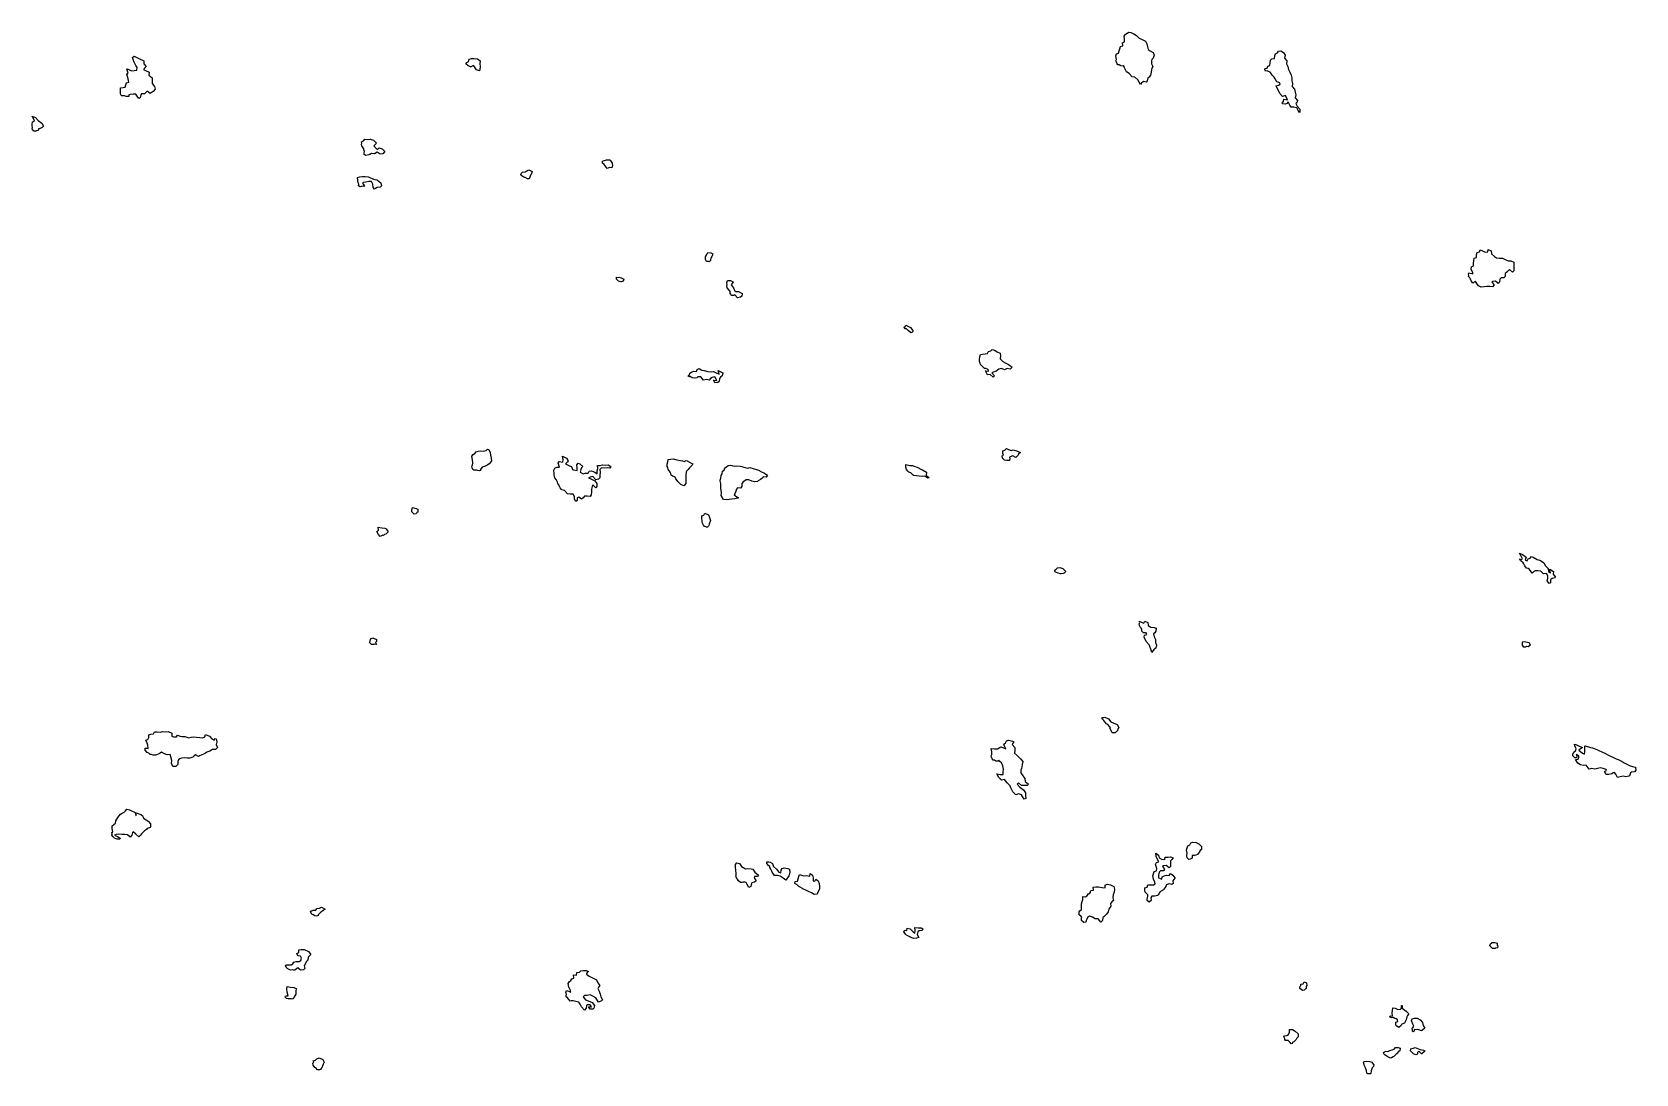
# Model space of a CAD drawing. Extents: x 450006 to 454999, y 6465006 to 6474995.
# Drawn here: x 453820 to 454950, y 6466501 to 6467235 of the extents above; entities that cross this region are included whole.
import ezdxf

# ---------------------------------------------------------------- set-up
doc = ezdxf.new("R2010")
doc.units = 0

msp = doc.modelspace()

# ---------------------------------------------------------------- linework, layer by layer
at = {"layer": '1010'}
for points in [[(454585, 6467212.1), (454584.5, 6467213), (454584, 6467213.98), (454583.62, 6467215), (454583.94, 6467216.04), (454583.52, 6467218.46), (454584, 6467219.98), (454585.46, 6467220.52), (454585.84, 6467222.14), (454586.38, 6467223.6), (454586.76, 6467225.22), (454588.46, 6467225.52), (454588.3, 6467227.68), (454589.52, 6467228.46), (454589.7, 6467230.28), (454589.48, 6467232.5), (454590.22, 6467233.76), (454591.4, 6467234.58), (454592.66, 6467235.32), (454594.16, 6467235), (454595.68, 6467234.3), (454598.2, 6467233), (454600, 6467231), (454601.72, 6467230.26), (454604.38, 6467229), (454605.46, 6467227), (454605.88, 6467225), (454606.32, 6467223), (454607.78, 6467222.2), (454609.76, 6467221), (454610.64, 6467219), (454609.9, 6467217), (454609, 6467215.92), (454608.64, 6467215), (454608.58, 6467213), (454609.54, 6467211), (454609, 6467209.8), (454608.6, 6467209), (454608.38, 6467207), (454608.06, 6467205), (454607, 6467203.52), (454606.16, 6467203), (454605.62, 6467201), (454605, 6467200.02), (454603, 6467200.54), (454601.44, 6467199), (454601, 6467198.42), (454600, 6467199.98), (454599, 6467201.58), (454597, 6467203.44), (454595, 6467203.7), (454593, 6467206.22), (454591, 6467207.34), (454589.34, 6467210.64), (454589.32, 6467211), (454589, 6467211.7), (454588.66, 6467211.32), (454587, 6467211.42), (454585.84, 6467212.14), (454585, 6467212.1), (454585, 6467212.1)], [(453883, 6467190.24), (453882.32, 6467191), (453882, 6467191.98), (453882, 6467193), (453882, 6467193.98), (453882, 6467195.98), (453883.86, 6467196.12), (453885.48, 6467196.5), (453885.84, 6467198.14), (453886.38, 6467199.6), (453888, 6467199.98), (453887.58, 6467202.4), (453887, 6467204), (453886.56, 6467205.42), (453887.44, 6467206.54), (453887, 6467207.7), (453886.58, 6467209.4), (453887.96, 6467209), (453889.92, 6467208.06), (453891.7, 6467208.28), (453893.58, 6467208.4), (453893.74, 6467210.24), (453893, 6467211.78), (453891.78, 6467214.2), (453891, 6467216), (453890.62, 6467217.36), (453891.62, 6467218.36), (453894.48, 6467217), (453895.56, 6467216.42), (453898.42, 6467215), (453898.42, 6467213), (453900.12, 6467211), (453899, 6467209.86), (453898.32, 6467209), (453899.66, 6467208.32), (453902.32, 6467207), (453901.98, 6467205), (453904.36, 6467203), (453904.44, 6467201), (453904.32, 6467199), (453906.02, 6467197), (453906.44, 6467195), (453905, 6467193.46), (453904.3, 6467193), (453903, 6467191.96), (453901, 6467193.56), (453900.22, 6467193), (453899, 6467191.76), (453897, 6467191.7), (453896.48, 6467191), (453896.04, 6467189), (453895, 6467188.48), (453893.94, 6467190.04), (453893, 6467191.5), (453891, 6467191.64), (453889, 6467191.32), (453887.98, 6467191), (453887.98, 6467190), (453887, 6467190), (453885.98, 6467190), (453885, 6467190.24), (453883.74, 6467190.24), (453883, 6467190.24), (453883, 6467190.24)], [(454127, 6467211.6), (454125.4, 6467213), (454126.06, 6467213.92), (454127, 6467214.4), (454127.34, 6467214.64), (454127.78, 6467216.2), (454129.4, 6467216.58), (454131.4, 6467216.58), (454133.62, 6467216.36), (454135.64, 6467215), (454135.42, 6467213), (454135.48, 6467211), (454135.32, 6467209), (454135, 6467207.92), (454133, 6467208.64), (454132.5, 6467209.48), (454131, 6467211.5), (454130.44, 6467211.54), (454129.48, 6467211), (454129.32, 6467210.66), (454129, 6467210.78), (454128.26, 6467211), (454127, 6467211.6), (454127, 6467211.6)], [(454689, 6467207.7), (454688.44, 6467209), (454688.6, 6467209.38), (454689, 6467209.52), (454690.06, 6467209.92), (454690.68, 6467211.3), (454692.12, 6467211.86), (454692.26, 6467213.72), (454692.54, 6467215.44), (454693.52, 6467216.46), (454695.36, 6467216.62), (454695.48, 6467218.5), (454696.02, 6467219.96), (454697.36, 6467220.62), (454698.18, 6467221.8), (454699.8, 6467222.18), (454701.58, 6467221), (454702.74, 6467219), (454702.38, 6467217), (454703.96, 6467215), (454703.8, 6467213), (454704.66, 6467211), (454705.22, 6467209), (454706.1, 6467207), (454707.14, 6467205), (454707.46, 6467203), (454707.62, 6467201), (454707.98, 6467199), (454707.7, 6467197), (454709.36, 6467195), (454709.8, 6467193), (454710.3, 6467191), (454710, 6467189), (454711.66, 6467187), (454711, 6467185.32), (454710.48, 6467185), (454711.2, 6467183), (454713.3, 6467181), (454713.2, 6467179), (454713, 6467178.28), (454712, 6467179.98), (454711, 6467182), (454709, 6467182.34), (454707, 6467182.32), (454706.24, 6467183.74), (454705, 6467186.12), (454703.98, 6467185), (454703, 6467184.42), (454701, 6467184.76), (454700.74, 6467185.24), (454701.7, 6467186.28), (454702, 6467187.98), (454704.46, 6467187.52), (454703, 6467190.58), (454701, 6467189.8), (454699, 6467192), (454698.3, 6467193.68), (454697, 6467196.3), (454696.52, 6467197.46), (454698.04, 6467197.94), (454699.42, 6467198.56), (454699, 6467199.64), (454697, 6467200.2), (454695.7, 6467202.28), (454695, 6467203.46), (454693.58, 6467205), (454693, 6467206.14), (454692.2, 6467207), (454691, 6467207.52), (454690.06, 6467207.92), (454689, 6467207.7), (454689, 6467207.7)], [(453821, 6467165.48), (453819.8, 6467167), (453819.98, 6467168), (453819.84, 6467169), (453819.78, 6467170.2), (453820, 6467171.98), (453821.42, 6467172.56), (453821, 6467173.82), (453819.92, 6467176.06), (453822.16, 6467175), (453823.98, 6467173), (453826.66, 6467171), (453827.74, 6467169), (453827, 6467167.98), (453825, 6467167.2), (453824.74, 6467167.24), (453824.4, 6467167), (453824.12, 6467165.86), (453823, 6467165.58), (453822.5, 6467165.48), (453821, 6467165.48), (453821, 6467165.48)], [(454053, 6467153.62), (454052.12, 6467155), (454051.9, 6467156.08), (454052.28, 6467157), (454052, 6467157.98), (454053.4, 6467158.58), (454054.28, 6467159.7), (454056.32, 6467159.66), (454058.08, 6467159.9), (454060.28, 6467159), (454062.48, 6467157), (454061, 6467155.5), (454060.56, 6467155), (454062.46, 6467153), (454063.22, 6467152.76), (454064.3, 6467153.68), (454066.42, 6467153), (454068.38, 6467151), (454067, 6467149.38), (454065, 6467149.24), (454063, 6467150.6), (454061, 6467149.4), (454059, 6467149.66), (454057.88, 6467149), (454057, 6467148.74), (454055, 6467148.22), (454053.76, 6467149), (454053.8, 6467150.18), (454054.12, 6467151), (454053.6, 6467152.38), (454053.52, 6467153), (454053, 6467153.62), (454053, 6467153.62)], [(454223, 6467141.86), (454221.72, 6467143), (454221.68, 6467144.3), (454223, 6467144.66), (454223.16, 6467144.82), (454224.64, 6467145.34), (454226.64, 6467145.34), (454227.24, 6467145), (454228.66, 6467143), (454228.74, 6467141), (454228.4, 6467139.58), (454227, 6467139.8), (454226.28, 6467139.7), (454225, 6467139.2), (454223.6, 6467141), (454223, 6467141.86), (454223, 6467141.86)], [(454051, 6467126.22), (454049.82, 6467127), (454050, 6467127.98), (454049.66, 6467129), (454049.4, 6467130.58), (454049.22, 6467132.76), (454050.78, 6467133.2), (454052.56, 6467133.42), (454054.56, 6467133.42), (454056.72, 6467133.26), (454057.36, 6467133), (454060.48, 6467131.5), (454062.74, 6467131.24), (454063.26, 6467131), (454065.52, 6467129), (454065.98, 6467127), (454065, 6467126), (454063, 6467125.8), (454061.82, 6467125), (454061, 6467124.44), (454060.2, 6467125.78), (454060, 6467127.98), (454059, 6467130), (454057, 6467129.92), (454055, 6467129.42), (454053, 6467129.22), (454052.58, 6467129), (454053, 6467127.98), (454053.98, 6467127), (454053.46, 6467126.52), (454053, 6467126.6), (454051.66, 6467126.32), (454051, 6467126.22), (454051, 6467126.22)], [(454165, 6467134.04), (454164.12, 6467135), (454164.42, 6467135.56), (454165, 6467135.96), (454165.34, 6467136.64), (454167.16, 6467136.82), (454168.42, 6467137.56), (454169.74, 6467138.24), (454172.22, 6467137), (454171.48, 6467135), (454171, 6467134.32), (454170.6, 6467133), (454170.1, 6467131.88), (454169, 6467131.82), (454167.24, 6467132.74), (454167, 6467132.78), (454166.36, 6467133), (454165, 6467134.04), (454165, 6467134.04)], [(454295, 6467073.62), (454294.26, 6467075), (454294.24, 6467075.74), (454294.46, 6467077), (454294.66, 6467077.32), (454295.4, 6467078.58), (454296.04, 6467079.94), (454298.2, 6467079.78), (454299.44, 6467079), (454299, 6467077.66), (454298.8, 6467077), (454298.08, 6467075.9), (454297.78, 6467075), (454297.82, 6467074.16), (454297, 6467073.32), (454296.36, 6467073.62), (454295, 6467073.62), (454295, 6467073.62)], [(454833, 6467062), (454832.08, 6467063), (454832.28, 6467063.7), (454831.98, 6467065), (454832.3, 6467065.68), (454834.3, 6467065), (454835.22, 6467064.76), (454835, 6467065.54), (454833.82, 6467068.16), (454834.22, 6467069.76), (454835.56, 6467070.42), (454835.66, 6467072.32), (454835.86, 6467074.12), (454836.16, 6467075.82), (454837.66, 6467076.32), (454837.66, 6467078.32), (454838.14, 6467079.84), (454839.7, 6467080.28), (454840.18, 6467081.8), (454841.98, 6467081), (454843.74, 6467080.24), (454845.72, 6467080.26), (454845.96, 6467082.02), (454848.02, 6467081), (454848.26, 6467079), (454850.28, 6467077), (454851.9, 6467076.08), (454854, 6467075.98), (454856, 6467075.98), (454857.98, 6467075), (454860, 6467073.98), (454862, 6467073.98), (454863.98, 6467073), (454863.98, 6467071), (454863.98, 6467069), (454863.98, 6467067), (454863, 6467066), (454861, 6467067.88), (454860.06, 6467067), (454859, 6467065.92), (454857.98, 6467065), (454857.98, 6467063), (454857, 6467062), (454855, 6467062), (454854.04, 6467061), (454853.98, 6467059), (454853, 6467058), (454851, 6467059.68), (454849, 6467059.52), (454848.44, 6467059), (454850.24, 6467057), (454849, 6467055.74), (454847, 6467055.88), (454845, 6467055.96), (454843, 6467055.64), (454841, 6467055.4), (454839, 6467056.42), (454838, 6467057.98), (454837, 6467059.36), (454835.98, 6467059), (454835.56, 6467058.42), (454835, 6467058.34), (454834.54, 6467059), (454834, 6467059.98), (454833.52, 6467061), (454833, 6467062), (454833, 6467062)], [(454233, 6467059.62), (454231.6, 6467061), (454231.54, 6467062.44), (454233, 6467062.34), (454233.52, 6467062.46), (454235, 6467062.12), (454236.8, 6467061), (454236.28, 6467059.7), (454235, 6467059.18), (454234.74, 6467059.24), (454233, 6467059.62), (454233, 6467059.62)], [(454311, 6467053.24), (454309.66, 6467055), (454309.34, 6467056.64), (454309.54, 6467057), (454309.4, 6467058.58), (454309.92, 6467060.06), (454311.86, 6467060.12), (454314.08, 6467059), (454313, 6467057.92), (454312.54, 6467057), (454314.04, 6467055), (454314.7, 6467053), (454315.6, 6467052.38), (454317.5, 6467052.48), (454320.26, 6467051), (454319.98, 6467049), (454319, 6467048.48), (454317, 6467047.88), (454315, 6467050), (454314.36, 6467049.62), (454313, 6467049.62), (454311.62, 6467051), (454311.62, 6467052.36), (454311.2, 6467053), (454311, 6467053.24), (454311, 6467053.24)], [(454435, 6467026), (454434.22, 6467027), (454434.6, 6467027.38), (454435, 6467027.58), (454435.42, 6467028.56), (454438.78, 6467027), (454440.54, 6467025), (454440.3, 6467023.68), (454439, 6467023.24), (454437.24, 6467025), (454437, 6467025.2), (454435.98, 6467026), (454435, 6467026), (454435, 6467026)], [(454489, 6467000), (454488.08, 6467001), (454488, 6467001.98), (454487.5, 6467003), (454487.5, 6467004.48), (454487.66, 6467006.32), (454488.04, 6467007.94), (454489.66, 6467008.32), (454491.5, 6467008.48), (454493.2, 6467008.78), (454493.86, 6467010.12), (454495.42, 6467010.56), (454496.46, 6467011.52), (454497.98, 6467011), (454500, 6467009.98), (454501.98, 6467009), (454502.24, 6467007), (454501.94, 6467005), (454503.94, 6467003), (454506.08, 6467001.9), (454507.98, 6467001), (454510.54, 6466999), (454509, 6466997.54), (454507, 6466998.02), (454505, 6466997.22), (454503, 6466998), (454501, 6466997.72), (454500.1, 6466997), (454499, 6466995.88), (454497, 6466995.6), (454496.16, 6466995), (454497.98, 6466993), (454497, 6466992.04), (454495, 6466993.82), (454493, 6466993.56), (454491.56, 6466996.42), (454493.82, 6466996.16), (454493.86, 6466997), (454493, 6466997.74), (454491.98, 6466998), (454491, 6466998), (454490, 6466999), (454489, 6467000), (454489, 6467000)], [(454283, 6466992.3), (454282, 6466993), (454282.74, 6466993.24), (454283, 6466993.98), (454283.24, 6466994.74), (454284.52, 6466995.46), (454285.86, 6466996.12), (454288, 6466995.98), (454288.58, 6466997.4), (454289.9, 6466998.08), (454291.88, 6466997), (454293.32, 6466996.66), (454296, 6466995.98), (454298.28, 6466995.7), (454300.1, 6466995.88), (454301.98, 6466995), (454303.9, 6466994.08), (454303.38, 6466996.6), (454306.56, 6466995), (454306.08, 6466993), (454305, 6466991.9), (454304.32, 6466991), (454304.1, 6466989), (454303, 6466988.14), (454301, 6466988.08), (454300, 6466989.98), (454302.28, 6466989.7), (454301, 6466992.14), (454299, 6466991.82), (454297.98, 6466991), (454297, 6466990), (454295, 6466990.32), (454293, 6466989.98), (454291, 6466992.2), (454289, 6466992.26), (454288.34, 6466991.64), (454287, 6466991.4), (454286.74, 6466991.24), (454285, 6466991.6), (454283.46, 6466992.52), (454283, 6466992.3), (454283, 6466992.3)], [(454131, 6466926.46), (454130.3, 6466927), (454129.82, 6466928.16), (454129.74, 6466929), (454130.06, 6466929.92), (454130.28, 6466931.7), (454130.22, 6466933.76), (454129.64, 6466936.34), (454130.58, 6466937.4), (454131.7, 6466938.28), (454132.72, 6466939.26), (454134.12, 6466939.86), (454135.84, 6466940.14), (454138.16, 6466939.82), (454139.7, 6466940.28), (454140.84, 6466941.14), (454141.66, 6466941), (454142.66, 6466939), (454142.8, 6466937), (454143.4, 6466935), (454143.5, 6466933), (454143, 6466932.26), (454141.84, 6466931), (454141, 6466930.22), (454139, 6466929.32), (454138.58, 6466929), (454137, 6466928.56), (454135.7, 6466927), (454135.68, 6466926.3), (454135, 6466925.92), (454133.68, 6466926.3), (454133, 6466926.4), (454131.58, 6466926.4), (454131, 6466926.46), (454131, 6466926.46)], [(454505, 6466933.52), (454503.66, 6466935), (454503.52, 6466936.46), (454504.34, 6466937), (454503.88, 6466938.1), (454504, 6466939.98), (454505.38, 6466940.6), (454506.36, 6466941.62), (454507.98, 6466941), (454509.7, 6466940.28), (454511.22, 6466940.76), (454514.16, 6466939.82), (454516.3, 6466939), (454515, 6466937.62), (454514.64, 6466937), (454513, 6466935.38), (454511, 6466936.6), (454509, 6466935.92), (454508.62, 6466935.36), (454508.8, 6466935), (454508.62, 6466933.36), (454507, 6466933.18), (454506.76, 6466933.22), (454505, 6466933.52), (454505, 6466933.52)], [(454189, 6466919.92), (454188.14, 6466921), (454187.92, 6466922.06), (454187.7, 6466923), (454187.8, 6466924.18), (454187.58, 6466926.4), (454188.18, 6466927.8), (454189.54, 6466928.44), (454191.38, 6466928.6), (454191, 6466930.04), (454190.64, 6466931.34), (454191.32, 6466932.66), (454193.9, 6466932.08), (454194, 6466933.98), (454193.58, 6466936.4), (454196.48, 6466935), (454197.46, 6466933), (454197, 6466932.32), (454195.66, 6466931), (454198.4, 6466929.58), (454199.98, 6466929), (454200.6, 6466927), (454201.32, 6466926.66), (454203.82, 6466926.16), (454203.8, 6466928.18), (454203.68, 6466930.3), (454204.54, 6466931.44), (454205.82, 6466931), (454207.94, 6466929), (454207, 6466928), (454206.44, 6466927), (454205.98, 6466925), (454208.16, 6466923.82), (454209.66, 6466924.32), (454211.58, 6466924.4), (454212.28, 6466925.7), (454214.02, 6466925.96), (454216.32, 6466925), (454218.08, 6466923.9), (454217.94, 6466926.04), (454218.44, 6466927.54), (454218.26, 6466929.72), (454220.24, 6466929.74), (454221.88, 6466930.1), (454224.08, 6466929.9), (454225.78, 6466930.2), (454227.6, 6466929), (454227, 6466927.78), (454225, 6466928), (454223, 6466927.92), (454221, 6466928), (454219.98, 6466927), (454220.04, 6466925), (454219.98, 6466923), (454219.78, 6466921), (454219, 6466920.02), (454217, 6466919.6), (454215, 6466922), (454213, 6466921.58), (454211.98, 6466921), (454213.62, 6466920.36), (454216.36, 6466919), (454217.74, 6466917), (454217.8, 6466915), (454217, 6466914), (454215, 6466916), (454214.56, 6466915), (454214.1, 6466913), (454213.98, 6466911), (454213.86, 6466909), (454213, 6466907.92), (454211, 6466908.02), (454209, 6466908), (454208.22, 6466907), (454207, 6466905.96), (454205, 6466907.5), (454203.98, 6466907), (454203.98, 6466905), (454203, 6466904.4), (454202, 6466905.98), (454202, 6466907.98), (454201, 6466909.52), (454199, 6466909.5), (454197, 6466909.82), (454195, 6466912), (454193, 6466912.5), (454192, 6466913.98), (454191.46, 6466915), (454191, 6466916), (454190.26, 6466917), (454190, 6466917.98), (454189.64, 6466919), (454189, 6466919.92), (454189, 6466919.92)], [(454269, 6466925.76), (454268.16, 6466927), (454267.76, 6466928.22), (454267.38, 6466929), (454267.38, 6466930.6), (454267.76, 6466932.22), (454268, 6466933.98), (454269.68, 6466934.3), (454271.64, 6466934.34), (454274.24, 6466933.74), (454276.66, 6466933.32), (454278.14, 6466933), (454279.32, 6466932.66), (454280.68, 6466933.3), (454281.48, 6466933), (454284.74, 6466931.24), (454285.36, 6466931), (454285, 6466929.96), (454283.98, 6466929), (454283, 6466928), (454282.14, 6466927), (454281, 6466925.84), (454280.62, 6466925), (454280.48, 6466923), (454280.58, 6466921), (454280.5, 6466919), (454280.52, 6466917), (454279, 6466915.46), (454277, 6466916.42), (454275, 6466918.16), (454273.56, 6466920.42), (454273, 6466921.54), (454271.98, 6466922), (454271, 6466922.18), (454270.26, 6466923), (454270, 6466923.98), (454269.38, 6466925), (454269, 6466925.76), (454269, 6466925.76)], [(454305, 6466918), (454304.66, 6466919), (454304.62, 6466919.36), (454305, 6466919.98), (454305.2, 6466920.78), (454305.34, 6466922.64), (454306.04, 6466923.94), (454306.36, 6466925.62), (454307.48, 6466926.5), (454307.88, 6466928.1), (454309.22, 6466928.76), (454310.28, 6466929.7), (454311.98, 6466930), (454314.66, 6466929.32), (454316.52, 6466929.46), (454318.84, 6466929.14), (454319.86, 6466929), (454321.4, 6466928.58), (454324.16, 6466927.82), (454325.7, 6466928.28), (454328.66, 6466927.32), (454330.28, 6466927), (454331.62, 6466926.36), (454334.36, 6466925), (454335.54, 6466924.44), (454338, 6466923), (454337, 6466921.54), (454335, 6466921.76), (454334.66, 6466921), (454333, 6466919.88), (454331.4, 6466919), (454331, 6466918.36), (454329, 6466918.3), (454327, 6466918.7), (454325, 6466919.64), (454323, 6466919.7), (454321.98, 6466919), (454321, 6466918.1), (454319.88, 6466917), (454320, 6466915), (454319, 6466913.84), (454317, 6466914.04), (454316.14, 6466913), (454315.52, 6466911), (454315, 6466909.82), (454314.54, 6466909), (454315.82, 6466908.16), (454317.56, 6466907), (454317, 6466906.66), (454315, 6466906.32), (454313, 6466906), (454311, 6466905.74), (454309, 6466905.62), (454307, 6466905.78), (454305.46, 6466908.52), (454305.64, 6466910.34), (454305.32, 6466912.66), (454305.2, 6466913), (454305.2, 6466914.78), (454305.24, 6466915), (454305.24, 6466916.74), (454305.24, 6466917), (454305, 6466918), (454305, 6466918)], [(454437, 6466925.76), (454436, 6466927), (454435.42, 6466928.56), (454435.52, 6466929), (454435.52, 6466930.46), (454438.28, 6466929.7), (454440.24, 6466929.74), (454441.98, 6466929), (454443.42, 6466928.56), (454446.56, 6466927), (454447.24, 6466926.74), (454449.98, 6466925), (454449.82, 6466923), (454452.02, 6466921), (454451, 6466920.84), (454449, 6466922.22), (454447, 6466922.08), (454445, 6466922.12), (454443, 6466922.54), (454441.28, 6466922.7), (454441, 6466922.86), (454440.78, 6466923), (454439, 6466924.56), (454437.76, 6466925), (454437, 6466925.76), (454437, 6466925.76)], [(454089, 6466895.38), (454087.34, 6466897), (454087.32, 6466898.66), (454087.54, 6466899), (454087.92, 6466900.06), (454090.52, 6466899.46), (454091.58, 6466899), (454091.62, 6466898.36), (454091.72, 6466897), (454091.42, 6466896.56), (454091, 6466896.54), (454090.38, 6466895.6), (454089, 6466895.38), (454089, 6466895.38)], [(454293, 6466887.56), (454292.28, 6466889), (454292.04, 6466889.94), (454292, 6466891), (454291.74, 6466892.24), (454291.7, 6466894.28), (454293.2, 6466894.78), (454293.88, 6466896.1), (454296.38, 6466895), (454297.18, 6466893), (454297.82, 6466891), (454297.2, 6466889), (454297, 6466888.4), (454296.64, 6466887.34), (454296.52, 6466887), (454295.7, 6466886.28), (454295, 6466886.14), (454293.36, 6466887), (454293, 6466887.56), (454293, 6466887.56)], [(454063, 6466882.78), (454062.62, 6466883), (454062.74, 6466883.24), (454063, 6466883.22), (454063.86, 6466884.12), (454063.74, 6466886.24), (454066.18, 6466885.8), (454068.42, 6466885.56), (454069.38, 6466885), (454070.76, 6466883), (454069, 6466881.22), (454068.16, 6466881), (454067.54, 6466880.44), (454067, 6466880.7), (454065.94, 6466880.04), (454065, 6466879.72), (454064.02, 6466881), (454063, 6466882.78), (454063, 6466882.78)], [(454869, 6466862.6), (454868.64, 6466863), (454868, 6466863.98), (454869, 6466863.54), (454870.08, 6466863.9), (454869, 6466866.22), (454868.04, 6466867.94), (454870.22, 6466867), (454872.66, 6466865), (454871.96, 6466863), (454873.44, 6466862.54), (454874, 6466863.98), (454875.5, 6466864.48), (454876.44, 6466865.54), (454877.64, 6466865), (454880.54, 6466863.44), (454882.3, 6466863), (454884.22, 6466861.76), (454885.2, 6466861), (454886.38, 6466859), (454888.16, 6466857), (454888.52, 6466855), (454889.9, 6466854.08), (454889.4, 6466856.58), (454892.06, 6466855), (454891.74, 6466853), (454893.44, 6466851), (454893, 6466850.54), (454891, 6466850.14), (454889.92, 6466849), (454889.94, 6466847), (454889, 6466846.42), (454887.46, 6466848.52), (454887.92, 6466850.06), (454888, 6466851.98), (454887, 6466853.46), (454885, 6466853.34), (454883, 6466855.32), (454881, 6466855.54), (454879, 6466855.5), (454878.18, 6466855), (454877, 6466853.72), (454875, 6466856.5), (454874.16, 6466857), (454873, 6466857.42), (454871.78, 6466859), (454871, 6466860.44), (454870.52, 6466861), (454869, 6466862.6), (454869, 6466862.6)], [(454541, 6466854.62), (454540.56, 6466855), (454540.48, 6466855.5), (454541, 6466856.1), (454541.42, 6466856.56), (454542.38, 6466857.6), (454544.12, 6466857.86), (454546.1, 6466857), (454548.2, 6466855), (454547, 6466853.9), (454546.4, 6466853.58), (454545, 6466853.38), (454544.56, 6466853.42), (454543, 6466853.72), (454541.74, 6466854.24), (454541, 6466854.62), (454541, 6466854.62)], [(454601, 6466815.46), (454600.2, 6466817), (454599.92, 6466818.06), (454600.46, 6466819), (454600, 6466819.98), (454601.98, 6466819), (454603.32, 6466818.66), (454604, 6466819.98), (454606.12, 6466819), (454606.34, 6466817), (454608.2, 6466815.78), (454610.42, 6466815.56), (454611.88, 6466815), (454611.82, 6466813), (454611, 6466811.84), (454610.1, 6466811), (454610.52, 6466809), (454611.5, 6466807), (454611.5, 6466805), (454612.22, 6466803), (454611.78, 6466801), (454611, 6466800.62), (454609.52, 6466799), (454609, 6466797.92), (454608.52, 6466799.46), (454607.2, 6466802.78), (454607, 6466803.22), (454605, 6466805.66), (454603.4, 6466808.58), (454603.8, 6466810.18), (454605.32, 6466810.66), (454605, 6466811.7), (454604.24, 6466811.74), (454603, 6466811.74), (454601.74, 6466813), (454601.74, 6466814.24), (454601.32, 6466815), (454601, 6466815.46), (454601, 6466815.46)], [(454059, 6466803.54), (454057.66, 6466805), (454058, 6466805.98), (454058.24, 6466807), (454058.36, 6466807.62), (454059.82, 6466808.16), (454062.44, 6466807), (454062.42, 6466805.56), (454061.9, 6466805), (454062.52, 6466803.46), (454061, 6466803.74), (454060.58, 6466803.4), (454059, 6466803.54), (454059, 6466803.54)], [(454871, 6466801.74), (454870.22, 6466803), (454870.12, 6466803.86), (454870, 6466805), (454870.26, 6466805.72), (454872.56, 6466805.42), (454874.74, 6466805), (454875.42, 6466803), (454875.36, 6466802.62), (454875, 6466802.58), (454874.1, 6466801.88), (454873, 6466802.02), (454872.24, 6466801.74), (454871, 6466801.74), (454871, 6466801.74)], [(454575, 6466750), (454574, 6466751), (454574, 6466751.98), (454575, 6466751.98), (454575.66, 6466752.32), (454578.32, 6466751), (454580.08, 6466749), (454581.64, 6466748.34), (454584.46, 6466747), (454585.66, 6466745), (454585, 6466744), (454584.78, 6466743), (454583, 6466741.26), (454581, 6466741.32), (454579.32, 6466744.66), (454579.66, 6466745), (454579, 6466745.8), (454577.8, 6466747), (454577, 6466747.68), (454575.68, 6466749), (454575, 6466750), (454575, 6466750)], [(453901, 6466727.46), (453899.46, 6466729), (453899.46, 6466730.52), (453901, 6466730.52), (453901.7, 6466730.28), (453901.4, 6466732.58), (453901, 6466734), (453900, 6466735.98), (453901.42, 6466736.56), (453902, 6466737.98), (453902.08, 6466739.9), (453903.58, 6466740.4), (453905.44, 6466740.54), (453905.96, 6466742.02), (453908, 6466741.98), (453910.2, 6466741.78), (453911.8, 6466742.18), (453914.14, 6466741.84), (453915.76, 6466742.22), (453918.18, 6466741), (453918.22, 6466739), (453919.52, 6466738.46), (453921.48, 6466738.5), (453922.28, 6466739.7), (453924.16, 6466739), (453925.38, 6466738.6), (453927.34, 6466738.64), (453930.2, 6466737.78), (453931.86, 6466738.12), (453933.62, 6466738.36), (453935.7, 6466738.28), (453938, 6466737.98), (453940.16, 6466737.82), (453941.5, 6466738.48), (453942, 6466739.98), (453944.74, 6466739), (453946.42, 6466737), (453948.02, 6466735.96), (453948.66, 6466737.32), (453949.5, 6466737), (453949.98, 6466735), (453949.58, 6466733), (453950.4, 6466731), (453949, 6466729.4), (453947, 6466729.44), (453946.14, 6466729), (453945, 6466728.24), (453943, 6466727.66), (453941.9, 6466727), (453941, 6466726.46), (453939, 6466725.52), (453937.7, 6466725), (453937, 6466724.62), (453935, 6466725.7), (453933.94, 6466725), (453933, 6466724), (453931, 6466723.46), (453929, 6466723.32), (453927, 6466723.62), (453925, 6466723.46), (453923.98, 6466723), (453923, 6466722.22), (453922.4, 6466721), (453922.58, 6466719), (453921, 6466717.5), (453919, 6466717.52), (453918.06, 6466719.92), (453918.26, 6466721.72), (453917.62, 6466724.36), (453917, 6466725.9), (453915, 6466725.8), (453913, 6466726.54), (453911, 6466727.66), (453909.98, 6466727), (453909, 6466726.32), (453907, 6466725.6), (453906.46, 6466725.52), (453905, 6466725.56), (453903.94, 6466726.04), (453903, 6466726.02), (453902, 6466727), (453901, 6466727.46), (453901, 6466727.46)], [(454497, 6466722), (454496.46, 6466723), (454496, 6466723.98), (454495.62, 6466725), (454496.12, 6466725.86), (454496.06, 6466727.92), (454495.74, 6466730.24), (454497.92, 6466730.06), (454500.14, 6466729.84), (454501.4, 6466730.58), (454502.58, 6466731.4), (454503.98, 6466731), (454506, 6466729.98), (454505, 6466731.94), (454504.62, 6466733.36), (454505.74, 6466734.24), (454506.44, 6466735.54), (454507.98, 6466736), (454510.64, 6466735.34), (454511.6, 6466735), (454511, 6466734), (454510.38, 6466733), (454512.26, 6466731), (454512.3, 6466729), (454512.02, 6466727), (454514.18, 6466725), (454516.42, 6466723), (454518.02, 6466721), (454517.6, 6466719), (454517.24, 6466717), (454517, 6466716), (454516.5, 6466715), (454516.64, 6466713), (454517.88, 6466711), (454519.36, 6466709), (454519.7, 6466707), (454521.88, 6466705), (454521, 6466704.08), (454519, 6466704), (454517, 6466704), (454515, 6466705.9), (454513.98, 6466705), (454515.98, 6466703), (454518.54, 6466701), (454519.98, 6466699), (454519.98, 6466697), (454520.02, 6466695), (454519, 6466694.38), (454517.74, 6466696.24), (454517, 6466697.5), (454515, 6466698.22), (454513, 6466697.62), (454511, 6466699.56), (454509.56, 6466702.42), (454509, 6466703.82), (454507, 6466705.98), (454505, 6466708.22), (454503, 6466707.82), (454501, 6466709.76), (454499.76, 6466712.22), (454502.1, 6466711.88), (454504.1, 6466711.88), (454504.16, 6466713.82), (454504.28, 6466715.7), (454504, 6466717.98), (454503, 6466720.08), (454501.8, 6466721), (454501, 6466721.9), (454500.66, 6466721.32), (454499, 6466721.32), (454497.98, 6466722), (454497, 6466722), (454497, 6466722)], [(454907, 6466723.62), (454905.62, 6466725), (454905.62, 6466726.36), (454906, 6466727), (454906.36, 6466727.62), (454907.36, 6466728.62), (454907.94, 6466730.04), (454907, 6466732), (454906.66, 6466733.32), (454907.62, 6466733), (454910.04, 6466731.94), (454912.32, 6466731), (454911, 6466729.84), (454909.84, 6466729), (454912.3, 6466727), (454913.72, 6466726.26), (454913.92, 6466728.06), (454914, 6466729.98), (454913.94, 6466732.04), (454916.72, 6466731.26), (454918.04, 6466731), (454919.38, 6466730.6), (454922.52, 6466729.46), (454923.44, 6466729), (454926.42, 6466727.56), (454928.02, 6466727), (454930.18, 6466725.8), (454931.54, 6466725), (454934.18, 6466723.8), (454936.18, 6466723), (454937.6, 6466722.38), (454940.24, 6466721), (454941.78, 6466720.2), (454944.16, 6466719), (454946.04, 6466717.94), (454948.6, 6466717.38), (454949.7, 6466717), (454950.04, 6466715), (454949, 6466713.64), (454947, 6466713.54), (454946.32, 6466713), (454945.46, 6466711), (454945, 6466710.66), (454943, 6466710.32), (454941, 6466710.58), (454939, 6466710.1), (454937, 6466709.82), (454935.82, 6466712.16), (454935, 6466713.36), (454934.04, 6466713), (454933, 6466712.28), (454931, 6466711.76), (454929, 6466711.92), (454927.92, 6466714.06), (454929.32, 6466714.66), (454929, 6466715.46), (454927, 6466716), (454925, 6466716.58), (454923, 6466716), (454921, 6466715.52), (454919, 6466716.04), (454917, 6466715.7), (454915, 6466718.42), (454913, 6466718.32), (454911, 6466718.6), (454909, 6466719.8), (454907.46, 6466722.52), (454909.42, 6466722.56), (454909.8, 6466724.18), (454909.8, 6466725), (454909, 6466725.36), (454907.98, 6466726), (454908.36, 6466725), (454908.28, 6466723.7), (454907, 6466723.62), (454907, 6466723.62)], [(453877, 6466668), (453876.08, 6466669), (453876.16, 6466669.82), (453876, 6466671), (453876.68, 6466671.3), (453876.24, 6466673.74), (453876.32, 6466675.66), (453877.38, 6466676.6), (453878.48, 6466677.5), (453878.76, 6466679.22), (453879.6, 6466680.38), (453880.32, 6466681.66), (453881.24, 6466682.74), (453882.16, 6466683.82), (453883.36, 6466684.62), (453884.56, 6466685.42), (453885.7, 6466686.28), (453886.46, 6466687.52), (453888.44, 6466687), (453889.48, 6466686.5), (453892.5, 6466685), (453892.8, 6466683), (453893.22, 6466682.76), (453893.22, 6466684.76), (453896.4, 6466683.58), (453897.7, 6466683), (453898.38, 6466681), (453900.1, 6466679.88), (453901.52, 6466679), (453903.34, 6466677), (453903.34, 6466675), (453903, 6466674.58), (453901, 6466673.68), (453900.42, 6466673), (453899, 6466672.12), (453897.82, 6466671), (453897, 6466669.96), (453896.1, 6466669), (453895, 6466667.98), (453893, 6466669.8), (453891, 6466671.32), (453890.58, 6466671), (453890.18, 6466669), (453889, 6466667.78), (453887, 6466669.4), (453885, 6466669.44), (453883, 6466669.62), (453881, 6466669.82), (453879, 6466669.48), (453877.94, 6466669), (453879.94, 6466668.04), (453881.78, 6466667), (453881.64, 6466666.34), (453881, 6466666.24), (453879.78, 6466666.2), (453879, 6466666.46), (453877.86, 6466667), (453877, 6466668), (453877, 6466668)], [(454635, 6466652.04), (454633.68, 6466653), (454633.54, 6466654.44), (454633.56, 6466655), (454633.68, 6466656.3), (454633.44, 6466658.54), (454633.82, 6466660.16), (454634.36, 6466661.62), (454635.66, 6466662.32), (454636.36, 6466663.62), (454637.78, 6466664.2), (454640.02, 6466663.96), (454642.04, 6466663), (454643.78, 6466661), (454643.8, 6466659), (454643, 6466658.38), (454642.22, 6466657), (454641, 6466655.4), (454639.98, 6466655), (454639, 6466654.78), (454637.2, 6466654.78), (454637.2, 6466653), (454637.12, 6466652.86), (454637, 6466652.64), (454635.86, 6466652.12), (454635, 6466652.04), (454635, 6466652.04)], [(454317, 6466638.06), (454316.14, 6466639), (454315.62, 6466640.36), (454316, 6466641), (454316, 6466641.98), (454315.66, 6466644.32), (454315.42, 6466646.56), (454315.58, 6466648.4), (454316.44, 6466649.54), (454318.3, 6466649), (454319.66, 6466647), (454322.6, 6466645.38), (454324.28, 6466645.7), (454326.52, 6466645.46), (454327.64, 6466645), (454329.16, 6466643), (454331.72, 6466641), (454331, 6466640), (454329, 6466640), (454328.66, 6466639), (454330.02, 6466637), (454329, 6466635.88), (454327, 6466635.54), (454326.66, 6466635), (454326.34, 6466633), (454325, 6466632.2), (454323.64, 6466634.34), (454323, 6466635.6), (454322.06, 6466635.92), (454321, 6466636), (454320.26, 6466635.72), (454319, 6466635.66), (454317.72, 6466637), (454317, 6466638.06), (454317, 6466638.06)], [(454339, 6466647.58), (454337.58, 6466649), (454337.58, 6466650.4), (454339, 6466650.4), (454340, 6466649.98), (454341.52, 6466649), (454342.18, 6466647), (454344.48, 6466645), (454346.14, 6466643), (454347.44, 6466642.54), (454347.6, 6466644.38), (454348.48, 6466645.5), (454349.86, 6466646.12), (454352.3, 6466645.68), (454353.6, 6466645), (454353.72, 6466643), (454353.22, 6466641), (454353, 6466640.48), (454352.24, 6466639), (454351, 6466637.32), (454349, 6466638.74), (454347, 6466640.28), (454345, 6466640.74), (454343, 6466640.74), (454341.7, 6466642.28), (454341.34, 6466643), (454341, 6466643.66), (454340.3, 6466645), (454339.64, 6466646.34), (454339.8, 6466647), (454339, 6466647.58), (454339, 6466647.58)], [(454605, 6466628.1), (454604.16, 6466629), (454604, 6466629.98), (454604, 6466631), (454604, 6466631.98), (454605.56, 6466632.42), (454606, 6466633.98), (454608, 6466633.98), (454609.98, 6466634), (454611.32, 6466634.66), (454611, 6466636), (454610, 6466637.98), (454609.66, 6466640.32), (454610.06, 6466641.92), (454610.46, 6466643.52), (454612.14, 6466643.84), (454612.32, 6466645.66), (454611.52, 6466648.46), (454612.1, 6466649.88), (454613.72, 6466650.26), (454613, 6466652), (454612, 6466653.98), (454611.7, 6466656.28), (454613.7, 6466655), (454613.98, 6466653), (454615.76, 6466652.22), (454618.06, 6466651.92), (454618.32, 6466653.66), (454620.34, 6466653.64), (454622.08, 6466653.9), (454623.98, 6466653), (454623, 6466652), (454621.98, 6466651), (454621.98, 6466649), (454621.98, 6466647), (454621, 6466645.94), (454619, 6466647.7), (454617, 6466647.58), (454616.44, 6466647), (454617.76, 6466645), (454617, 6466644), (454615, 6466644), (454613.98, 6466643), (454613.64, 6466641), (454613.64, 6466639), (454615.9, 6466638.08), (454616.18, 6466639.8), (454617.64, 6466640.34), (454619.2, 6466640.78), (454621.22, 6466640.76), (454622, 6466641.98), (454623.66, 6466641), (454625.14, 6466639), (454625, 6466638.8), (454623.6, 6466637), (454624.04, 6466635), (454623, 6466634.4), (454621, 6466634.78), (454619, 6466633.98), (454618.66, 6466633), (454617.34, 6466631), (454617, 6466630.52), (454615, 6466629.4), (454614.58, 6466629), (454613.28, 6466627), (454613, 6466626.58), (454611, 6466626.16), (454609, 6466626), (454608.1, 6466625), (454608.38, 6466623), (454607, 6466621.86), (454605.6, 6466623), (454605.6, 6466624.38), (454605.88, 6466625), (454605.98, 6466626), (454605.96, 6466627), (454605, 6466628.1), (454605, 6466628.1)], [(454359, 6466634.02), (454357.36, 6466635), (454357.58, 6466636.4), (454359, 6466636.62), (454359.24, 6466636.74), (454359.64, 6466638.34), (454360.04, 6466639.94), (454360.64, 6466641.34), (454361.98, 6466641), (454363.58, 6466640.4), (454365.42, 6466640.56), (454367.8, 6466640.18), (454368, 6466641.98), (454369.86, 6466641), (454370.18, 6466639), (454370.3, 6466637), (454371.42, 6466636.56), (454372, 6466637.98), (454373.74, 6466637), (454374.56, 6466635), (454374.58, 6466633), (454374.8, 6466631), (454373.5, 6466629), (454373, 6466627.56), (454371, 6466627.24), (454369, 6466628.32), (454367, 6466629.32), (454365, 6466630.36), (454363.46, 6466631), (454363, 6466631.32), (454362.6, 6466631.38), (454361, 6466632.5), (454360.04, 6466633), (454359, 6466634.02), (454359, 6466634.02)], [(454559, 6466611.74), (454557.74, 6466613), (454557.74, 6466614.24), (454557.8, 6466615), (454558.16, 6466615.82), (454559.36, 6466616.62), (454559.24, 6466618.74), (454559.32, 6466620.66), (454559.74, 6466622.24), (454560.32, 6466623.66), (454560.22, 6466625.76), (454562.26, 6466625.72), (454563.4, 6466626.58), (454564.26, 6466627.72), (454565.48, 6466628.5), (454566.02, 6466629.96), (454567.72, 6466630.26), (454567.52, 6466632.46), (454569.38, 6466632.6), (454571.42, 6466632.56), (454573.9, 6466632.08), (454576, 6466631.98), (454576.08, 6466633.9), (454577.36, 6466634.62), (454579.82, 6466634.16), (454582.16, 6466633), (454582.58, 6466631), (454582.28, 6466629), (454581.76, 6466627), (454581.48, 6466625), (454581.94, 6466623), (454581, 6466622.28), (454579.66, 6466621), (454579.98, 6466619), (454579, 6466617.62), (454578.58, 6466617), (454578.08, 6466615), (454577, 6466613.36), (454576.58, 6466613), (454575, 6466611.4), (454574.42, 6466611), (454574.24, 6466609), (454573, 6466607.74), (454571, 6466610), (454569, 6466610.14), (454567, 6466611.38), (454565, 6466611.88), (454563.5, 6466611), (454563, 6466609.82), (454562.66, 6466609), (454562.28, 6466607.7), (454561, 6466607.42), (454559.32, 6466609), (454559.32, 6466610.66), (454559.46, 6466611), (454559, 6466611.74), (454559, 6466611.74)], [(454017, 6466613.5), (454015.94, 6466615), (454016.22, 6466615.76), (454017, 6466615.74), (454017.82, 6466616.16), (454019.82, 6466616.16), (454020.52, 6466617.46), (454022.26, 6466617.72), (454023.68, 6466618.3), (454026.28, 6466617), (454025, 6466615.98), (454023.66, 6466615), (454023, 6466614.56), (454021.42, 6466613), (454021.44, 6466612.54), (454021, 6466612.12), (454020.1, 6466611.88), (454019, 6466612.24), (454017.76, 6466613), (454017, 6466613.5), (454017, 6466613.5)], [(454435, 6466599.8), (454434.02, 6466601), (454434.38, 6466601.6), (454435, 6466602), (454436.12, 6466601.86), (454436.42, 6466603.56), (454438.48, 6466603), (454440.6, 6466601), (454441.9, 6466600.08), (454442, 6466601.98), (454441.96, 6466604.02), (454444.18, 6466603.8), (454446.28, 6466603.7), (454447.54, 6466603), (454447, 6466601.94), (454445, 6466601.66), (454443.98, 6466601), (454443.58, 6466599), (454444.66, 6466597), (454443, 6466596.36), (454441, 6466596.3), (454439.34, 6466597), (454439, 6466597.26), (454438.78, 6466597.2), (454437, 6466598.18), (454435.38, 6466599), (454435, 6466599.8), (454435, 6466599.8)], [(454849, 6466589.08), (454847.16, 6466591), (454847.54, 6466592.44), (454848.4, 6466593), (454848.54, 6466593.44), (454850.54, 6466593.44), (454852.34, 6466593), (454852.34, 6466591.64), (454852.74, 6466591), (454852.44, 6466589.54), (454851, 6466589.52), (454850.8, 6466589.18), (454849, 6466589.08), (454849, 6466589.08)], [(453999, 6466576), (453998.36, 6466577), (453998.58, 6466577.4), (453999, 6466577.66), (454000.32, 6466577.66), (454002.36, 6466577.62), (454003.64, 6466578.34), (454004.32, 6466579.66), (454006, 6466579.98), (454007.92, 6466580.06), (454009.24, 6466580.74), (454009.56, 6466582.42), (454009, 6466583.68), (454007, 6466584), (454006.28, 6466585.7), (454007.68, 6466586.3), (454007.82, 6466588.16), (454009.42, 6466588.56), (454011.46, 6466588.52), (454014.52, 6466587), (454016.3, 6466585), (454015, 6466583.68), (454014.44, 6466583), (454014.1, 6466581), (454013, 6466579.76), (454012.74, 6466579), (454011.64, 6466577), (454011.94, 6466575), (454011, 6466574.22), (454009, 6466574), (454007, 6466575.52), (454006.26, 6466575), (454005, 6466573.94), (454004.12, 6466573.86), (454003, 6466574.04), (454001.98, 6466574), (454001, 6466574.32), (453999.62, 6466575), (453999, 6466576), (453999, 6466576)], [(454197, 6466554.34), (454196.2, 6466555), (454196.24, 6466555.74), (454196.34, 6466557), (454196, 6466557.98), (454196.5, 6466559.48), (454197.78, 6466559), (454199.56, 6466558.42), (454199, 6466560.2), (454198, 6466561.98), (454197.58, 6466564.4), (454198.2, 6466565.78), (454199.34, 6466566.64), (454200.24, 6466567.74), (454201.68, 6466568.3), (454201.36, 6466570.62), (454203.54, 6466570.44), (454203.78, 6466572.2), (454205.5, 6466572.48), (454206.5, 6466573.48), (454208.36, 6466573.62), (454210.24, 6466573.74), (454211.9, 6466573), (454211, 6466572.26), (454210.46, 6466571), (454212.26, 6466569.72), (454213.82, 6466569), (454216.16, 6466567.82), (454217.62, 6466567), (454218.42, 6466565), (454219.96, 6466563), (454219, 6466562.02), (454218.56, 6466561), (454219.42, 6466559), (454220.02, 6466557), (454220.6, 6466555), (454221.72, 6466553), (454221, 6466552.22), (454219, 6466551.44), (454217, 6466554.36), (454215, 6466555.62), (454213, 6466556.46), (454211, 6466556.02), (454209, 6466556.14), (454208.08, 6466555), (454209.86, 6466553), (454211.72, 6466552.26), (454214.46, 6466551), (454216.16, 6466549), (454215.7, 6466547), (454215, 6466546.42), (454213, 6466546.44), (454211.98, 6466548), (454214, 6466547.98), (454213, 6466549.52), (454211, 6466549.54), (454210.46, 6466549), (454210.3, 6466547), (454209, 6466545.72), (454207, 6466547.94), (454205.94, 6466550.04), (454205, 6466551.44), (454203, 6466551.82), (454201.98, 6466552), (454201, 6466552.4), (454199.64, 6466552.34), (454199, 6466551.94), (454198.38, 6466553), (454197, 6466554.34), (454197, 6466554.34)], [(453999, 6466553.98), (453997.94, 6466555), (453998.32, 6466555.66), (453999, 6466555.76), (454000.16, 6466555.82), (453999.5, 6466558.48), (453999.32, 6466560.66), (453999.66, 6466562.32), (454002, 6466561.98), (454004.36, 6466561.62), (454005.98, 6466561), (454005.66, 6466559), (454005.74, 6466557), (454005, 6466555.92), (454004.54, 6466555), (454003.98, 6466554), (454003, 6466553.36), (454002.34, 6466553.64), (454001, 6466553.64), (454000.28, 6466553.7), (453999, 6466553.98), (453999, 6466553.98)], [(454715, 6466559.52), (454713.3, 6466561), (454713.38, 6466562.6), (454713.94, 6466563), (454713.92, 6466564.06), (454715.62, 6466564.36), (454716.34, 6466565.64), (454717.88, 6466565), (454718.06, 6466563), (454717.62, 6466562.36), (454717.62, 6466561), (454717.32, 6466560.66), (454717, 6466560.58), (454716.26, 6466559.72), (454715, 6466559.52), (454715, 6466559.52)], [(454777, 6466540.48), (454776.64, 6466541), (454776.66, 6466541.32), (454777, 6466541.74), (454778.54, 6466541.44), (454778.22, 6466543.76), (454778.44, 6466545.54), (454778.66, 6466547.32), (454780.38, 6466547), (454781.68, 6466546.3), (454783.8, 6466546.18), (454784.9, 6466547.08), (454784.88, 6466549.1), (454785.38, 6466549), (454785.32, 6466547), (454788.08, 6466545), (454789.98, 6466543), (454789, 6466541.84), (454788.64, 6466541), (454788.02, 6466539), (454787.24, 6466537), (454787, 6466536.64), (454785, 6466535.8), (454784.52, 6466535), (454783, 6466533.52), (454781, 6466534.66), (454780.76, 6466535.22), (454780.84, 6466537.14), (454782.2, 6466537.78), (454782.12, 6466539), (454781, 6466539.66), (454780.06, 6466539.92), (454779, 6466540.5), (454777.78, 6466540.2), (454777, 6466540.48), (454777, 6466540.48)], [(454793, 6466530.54), (454792.56, 6466531), (454792.52, 6466531.46), (454792.44, 6466533), (454792.72, 6466533.26), (454793.62, 6466534.36), (454793, 6466535.32), (454791.8, 6466538.18), (454792.34, 6466539.64), (454794, 6466539.98), (454795.84, 6466540.14), (454798.02, 6466539), (454799.52, 6466537), (454800.22, 6466535), (454801.32, 6466533), (454801, 6466532.74), (454799, 6466531.16), (454797, 6466531.92), (454795.88, 6466532.1), (454795, 6466531.9), (454793.8, 6466532.18), (454793.7, 6466531), (454793.34, 6466530.64), (454793, 6466530.54), (454793, 6466530.54)], [(454703, 6466524.42), (454702.54, 6466525), (454702.54, 6466525.44), (454701.98, 6466527), (454702.32, 6466527.66), (454704.12, 6466527.86), (454705.32, 6466528.66), (454705.82, 6466530.16), (454706, 6466531.98), (454708, 6466531.98), (454709.98, 6466531), (454711.98, 6466529), (454712.08, 6466527), (454711, 6466525.9), (454710.5, 6466525), (454709, 6466523.48), (454707.98, 6466523), (454707.78, 6466522.2), (454707, 6466522), (454706.38, 6466523), (454705, 6466524.28), (454703.6, 6466524.38), (454703, 6466524.42), (454703, 6466524.42)], [(454019, 6466505.22), (454017.98, 6466507), (454017.66, 6466508.32), (454018.24, 6466509), (454017.92, 6466510.06), (454019.5, 6466510.48), (454020.52, 6466511.46), (454022, 6466511.98), (454024.58, 6466511), (454025.56, 6466509), (454025, 6466507.52), (454024.62, 6466507), (454024.08, 6466505), (454023.52, 6466504.46), (454023, 6466503.82), (454022.32, 6466503.66), (454021, 6466503.66), (454019.66, 6466505), (454019, 6466505.22), (454019, 6466505.22)], [(454773, 6466514.26), (454772.5, 6466515), (454772.04, 6466515.94), (454773, 6466516.4), (454773.3, 6466516.68), (454775.32, 6466516.66), (454776.66, 6466517.32), (454778.16, 6466517.82), (454779.78, 6466518.2), (454780.7, 6466519.28), (454782.54, 6466519.44), (454783.82, 6466519), (454783.6, 6466517), (454783, 6466516.74), (454781.32, 6466515), (454781, 6466514.66), (454779.48, 6466513), (454779, 6466512.7), (454777.86, 6466512.12), (454777, 6466511.8), (454775.24, 6466512.74), (454775, 6466512.8), (454774.74, 6466513), (454773, 6466514.26), (454773, 6466514.26)], [(454793, 6466515.14), (454791.2, 6466517), (454791.48, 6466518.5), (454793, 6466518.86), (454793.18, 6466518.8), (454794.56, 6466519.42), (454795.56, 6466519), (454797.96, 6466518.02), (454800.4, 6466517.58), (454801.26, 6466517), (454801, 6466516.62), (454799.2, 6466515), (454799, 6466514.86), (454797, 6466516.74), (454796.16, 6466515.82), (454796.18, 6466515), (454795.56, 6466514.42), (454795, 6466514.2), (454793.2, 6466515), (454793, 6466515.14), (454793, 6466515.14)], [(454759, 6466506.1), (454758.64, 6466507), (454758.54, 6466507.44), (454758.04, 6466509), (454758.38, 6466509.6), (454760.34, 6466509.64), (454762.58, 6466509.4), (454763.98, 6466509), (454765.42, 6466507), (454765, 6466506.04), (454764.24, 6466505), (454763.36, 6466503), (454763.34, 6466501), (454763, 6466500.76), (454761, 6466500.74), (454760.7, 6466501), (454760.52, 6466501.46), (454760.12, 6466503), (454759.66, 6466504.32), (454759.54, 6466505), (454759, 6466506.1), (454759, 6466506.1)]]:
    msp.add_lwpolyline(points, dxfattribs=at)

doc.saveas('drawing.dxf')
